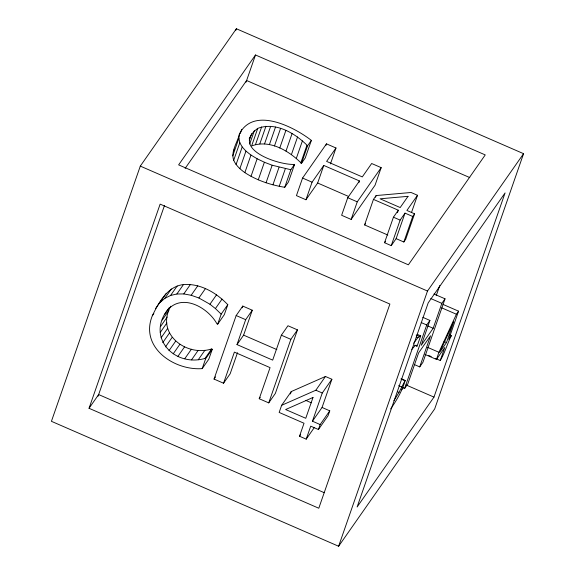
<?xml version="1.0" encoding="UTF-8"?>
<svg xmlns="http://www.w3.org/2000/svg" width="575" height="575" viewBox="0 0 575 575"><rect width="100%" height="100%" fill="white"/><g stroke="black" fill="none" stroke-linecap="round" stroke-linejoin="round"><path stroke-width="0.86" d="M170.761 306.209C155.293 333.306 185.876 357.125 211.593 348.975L212.261 349.269L205.649 358.728L204.98 358.433C173.298 367.569 145.209 335.627 169.021 308.099M257.737 128.369C230.093 148.954 278.803 165.377 294.58 164.393L288.456 181.966L284.733 187.292C270.674 184.985 256.838 180.464 244.857 172.629C240.292 169.381 235.98 165.507 233.702 160.274C230.525 151.096 237.633 142.492 239.473 133.803C253.877 106.188 294.005 126.874 311.363 140.393L305.246 157.967L301.473 163.365C289.081 150.858 269.668 139.179 251.62 145.942L257.737 128.369C275.784 121.605 295.198 133.292 307.589 145.791L311.363 140.393M232.753 155.861L238.869 138.287L239.473 133.803M168.008 309.551C183.037 293.171 208.179 307.891 216.969 323.847L217.688 324.163L224.3 314.705L227.793 304.678C216.394 292.732 200.481 283.288 183.482 284.546C167.296 286.429 158.722 302.623 152.332 315.732C139.509 347.207 173.973 370.731 202.199 368.625L208.818 359.167L212.261 349.269M140.3 166.11L51.427 421.317L338.618 546.25L434.7 408.89L523.573 153.683L236.382 28.75L140.3 166.11L427.491 291.036L523.573 153.683M89.039 408.293L160.138 204.125L389.886 304.067L318.787 508.235L89.039 408.293L98.641 394.558L324.278 492.71M98.073 396.204L164.436 205.634M235.786 30.446L236.382 28.75M246.014 82.196L255.494 54.977L485.243 154.919L408.379 264.809L178.631 164.867L255.494 54.977M240.292 133.522L241.752 129.339M233.702 160.274L239.825 142.701L238.869 138.287M236.073 164.536L242.197 146.97L239.825 142.701M249.219 138.891L249.809 137.217M249.313 140.336L251.642 133.644M239.847 168.698L245.963 151.124L242.197 146.97M249.708 143.987L254.373 130.604M244.857 172.629L250.973 155.056L245.963 151.124M255.516 144.505L261.632 126.931M259.828 143.836L265.945 126.263M251.023 176.331L257.14 158.757L250.973 155.056M264.543 143.887L270.66 126.313M269.402 144.605L275.526 127.032M258.268 179.824L264.385 162.251L257.14 158.757M274.462 145.985L280.578 128.412M266.045 182.8L272.162 165.233L290.849 169.718L294.58 164.393M202.199 368.625L205.649 358.728M217.688 324.163L221.181 314.137L227.793 304.678M279.759 148.019L285.883 130.446M272.931 184.827L279.048 167.253M285.998 151.081L292.114 133.508M279.234 186.25L285.351 168.676M291.446 154.51L297.562 136.936M214.044 379.083L236.167 315.546L242.787 306.087L252.288 310.22L243.613 335.146L237.001 344.598L272.679 360.123L281.355 335.203L287.967 325.745L297.476 329.877L275.353 393.415L268.733 402.874L259.224 398.741L270.063 367.633L234.384 352.108L223.553 383.216L214.044 379.083L215.568 376.898M242.197 307.783L242.787 306.087M284.733 187.292L290.849 169.718M296.298 158.448L302.414 140.875M237.001 344.598L245.676 319.678L252.288 310.22M300.754 163.048L306.87 145.475M301.473 163.365L307.589 145.791M237.482 352.741L230.165 373.764L223.553 383.216M330.452 163.889L335.987 147.991L326.478 143.851L302.565 178.049L296.441 195.622L305.95 199.755L317.659 183.015L323.783 165.442L359.454 180.96L358.872 182.634M305.95 199.755L312.067 182.189L323.783 165.442M325.896 145.525L326.478 143.851M268.733 402.874L290.864 339.336L297.476 329.877M359.454 180.96L347.746 197.707L341.629 215.28L351.138 219.413L375.058 185.215L381.175 167.641L371.666 163.508L362.286 176.92L326.607 161.403L335.987 147.991M322.058 407.467L329.762 410.823L320.153 424.558L312.448 421.202L322.058 407.467L331.876 379.27L325.457 376.481L291.252 391.575L281.642 405.31L279.162 412.433L304.024 423.25L299.503 436.231L306.202 439.149L314.288 427.577M290.425 393.947L291.252 391.575M351.138 219.413L357.255 201.839L381.175 167.641M387.83 235.038L364.572 224.918L373.455 199.396L376.143 195.557L411.082 192.488L417.5 195.277L411.477 212.57M375.568 197.211L376.143 195.557M306.202 439.149L310.723 426.161L318.428 429.518L328.037 415.775L329.762 410.823M312.448 421.202L322.266 393.005L331.876 379.27M318.428 429.518L320.153 424.558M417.5 195.277L406.884 210.457L414.589 213.807L412.721 216.48L405.016 213.124L396.125 238.647L391.237 245.633L384.546 242.722L393.429 217.199L398.317 210.213L373.455 199.396M397.462 212.685L398.317 210.213M391.237 245.633L400.128 220.11L405.016 213.124M396.125 238.647L403.837 241.996L412.721 216.48M414.589 213.807L405.698 239.329L403.837 241.996M338.618 546.25L427.491 291.036M401.206 378.717L405.159 380.434C402.277 390.799 396.721 400.15 390.655 408.94M417.529 334.463L420.692 335.843L417.198 345.87L416.954 346.215L414.582 345.18M436.231 295.658L439.774 285.495M402.234 387.478L404.606 388.513L426.736 324.976L429.913 320.426L422.798 317.328M429.913 320.426L421.238 345.345L433.169 328.282L441.852 303.363L445.028 298.813L433.96 293.998M414.187 364.493L419.721 366.9L430.553 335.793L418.622 352.856L407.79 383.963L404.606 388.513M445.028 298.813L422.905 362.351L419.721 366.9M424.961 354.423L436.454 359.425L438.933 352.295L456.406 314.238L458.555 311.168L442.966 304.391M435.325 358.376L440.249 360.518L444.77 347.53L436.454 359.425M446.495 342.571L453.747 321.748L439.76 352.195L446.495 342.571L444.029 341.5M458.555 311.168L448.737 339.372L451.31 335.685L449.672 334.973M451.31 335.685C447.257 343.771 444.935 352.748 440.249 360.518M433.974 397.109L505.073 192.934L428.217 302.824L357.118 506.992L433.974 397.109L406.079 384.97M161.093 301.501L162.164 299.108M393.961 400.646L398.993 392.402L405.159 380.434M233.349 151.376L234.492 149.141M413.619 343.232L417.939 337.59L420.692 335.843M185.114 168.41L246.603 80.5L469.768 177.582M155.552 308.567L166.333 293.322M152.332 315.732L153.863 313.548M159.721 302.781L164.759 298.396L171.372 288.938M164.759 298.396L170.567 295.457L177.179 285.998M170.567 295.457L176.87 293.998L183.482 284.546M164.788 314.216L169.366 307.668M162.229 320.038L168.842 310.579M160.569 326.485L167.181 317.026M176.87 293.998L183.784 293.933L190.397 284.481M160.252 332.443L166.872 322.985M161.065 337.834L167.684 328.375M183.784 293.933L191.166 295.27L197.778 285.811M162.782 342.585L169.395 333.126M191.166 295.27L198.878 297.994L205.491 288.535M165.463 346.912L172.083 337.46M169 350.671L175.619 341.212M173.226 353.812L179.838 344.36M198.878 297.994L209.947 304.232L216.559 294.781M177.963 356.313L184.575 346.854M221.181 314.137L215.409 308.574L222.022 299.122M184.791 358.678L191.41 349.226M191.554 359.821L198.174 350.362M198.274 359.734L204.894 350.276M204.98 358.433L211.593 348.975M364.572 224.918L365.463 223.639M259.224 398.741L260.245 397.282M384.546 242.722L385.523 241.32M281.642 405.31L315.855 390.217L325.457 376.481M299.503 436.231L300.517 434.786M401.673 389.742L403.204 387.543M411.801 349.363L415.265 345.417L416.314 345.23L416.954 346.215M264.385 162.251L272.162 165.233M317.659 183.015L348.472 196.42M393.429 217.199L400.128 220.11M302.565 178.049L312.067 182.189M347.746 197.707L357.255 201.839M430.776 298.547L441.852 303.363M441.636 307.819L456.406 314.238M421.195 322.568L426.736 324.976M427.635 325.874L433.169 328.282M416.207 335.024L419.369 336.397M416.357 336.9L417.939 337.59M427.448 347.3L438.933 352.295M428.756 355.515L431.221 356.586M400.983 379.033L404.937 380.758M398.683 385.631L401.846 387.011M236.167 315.546L245.676 319.678M281.355 335.203L290.864 339.336M397.411 391.712L398.993 392.402M243.613 335.146L276.855 349.607M315.855 390.217L322.266 393.005M305.706 400.358L311.334 402.809M209.947 304.232L215.409 308.574M313.001 397.469L305.756 418.291L285.631 409.537L313.001 397.469M408.027 196.334L400.186 207.546L380.068 198.792L408.027 196.334"/></g></svg>
